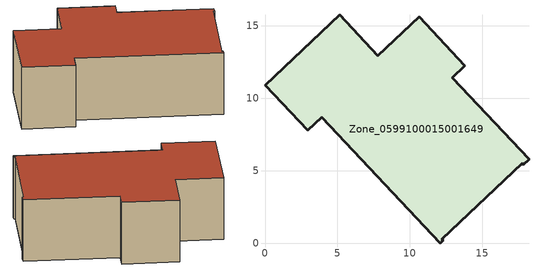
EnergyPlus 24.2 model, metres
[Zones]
Zone_0599100015001649
 floor ground (C_G): 12.3,0.2 12.09,0 3.91,8.68 2.95,7.78 0,10.91 5.15,15.76 7.8,12.95 10.64,15.62 13.81,12.25 12.92,11.41 18.23,5.78 17.84,5.41 17.78,5.5 12.21,0.28 z3.83
 wall outside (C_F): 12.92,11.41 13.81,12.25 10.64,15.62 7.8,12.95 5.15,15.76 0,10.91 2.95,7.78 3.91,8.68 12.09,0 12.3,0.2 12.21,0.28 17.78,5.5 17.84,5.41 18.23,5.78 12.92,11.41 z3.83:9.19
 roof outside (C_R): 3.91,8.68 12.09,0 12.3,0.2 12.21,0.28 17.78,5.5 17.84,5.41 18.23,5.78 12.92,11.41 13.81,12.25 10.64,15.62 7.8,12.95 5.15,15.76 0,10.91 2.95,7.78 z9.19
[BUILDING]
Pand.0599100015001649: North Axis=0; Terrain=City; Loads Convergence Tolerance Value=0.04; Temperature Convergence Tolerance Value=0.4; Solar Distribution=FullExterior; Maximum Number of Warmup Days=25; Minimum Number of Warmup Days=1
[Site:Location]
Rotterdam.The.Hague.AP_ZH_NLD Design_Conditions: Latitude=51.96; Longitude=4.45; Time Zone=1; Elevation=-4.5
[SITE:GROUNDTEMPERATURE:BUILDINGSURFACE]
18, 18, 18, 18, 18, 18, 18, 18, 18, 18, 18, 18
[MATERIAL] Thermal Absorptance=0.9; Solar Absorptance=0.7; Visible Absorptance=0.7
Name | Roughness | Thickness | Conductivity | Density | Specific Heat
G.D.1975-1991 | MediumSmooth | 0.15 | 0.288461 | 540 | 1210
F.D.1975-1991 | Rough | 0.3 | 0.230769 | 1920 | 840
R.D.1975-1991 | MediumRough | 0.2 | 0.153846 | 1500 | 1000
[CONSTRUCTION]
C_G: G.D.1975-1991
C_F: F.D.1975-1991
C_R: R.D.1975-1991
[ZONE]
Zone_0599100015001649: Type=1; Multiplier=1; Ceiling Height=Autocalculate; Volume=Autocalculate; Floor Area=autocalculate; Part of Total Floor Area=Yes
[ZONEINFILTRATION:DESIGNFLOWRATE]
Infil_Zone_0599100015001649: Zone or ZoneList or Space or SpaceList=Zone_0599100015001649; Schedule=AlwaysOn; Design Flow Rate Calculation Method=Flow/Area; Flow Rate per Floor Area=0.0042; Constant Term Coefficient=1; Temperature Term Coefficient=0; Velocity Term Coefficient=0; Velocity Squared Term Coefficient=0
[HVACTEMPLATE:ZONE:IDEALLOADSAIRSYSTEM]
Zone_0599100015001649: Maximum Heating Supply Air Temperature=50; Minimum Cooling Supply Air Temperature=13; Maximum Heating Supply Air Humidity Ratio=0.0156; Minimum Cooling Supply Air Humidity Ratio=0.0077; Heating Limit=NoLimit; Cooling Limit=NoLimit; Dehumidification Control Type=ConstantSensibleHeatRatio; Cooling Sensible Heat Ratio=0.7; Dehumidification Setpoint=60; Humidification Control Type=None; Humidification Setpoint=30; Outdoor Air Method=None; Outdoor Air Flow Rate per Person=0.00944; Outdoor Air Flow Rate per Zone Floor Area=0; Outdoor Air Flow Rate per Zone=0; Demand Controlled Ventilation Type=None; Outdoor Air Economizer Type=NoEconomizer; Heat Recovery Type=None; Sensible Heat Recovery Effectiveness=0.7; Latent Heat Recovery Effectiveness=0.65
[ZONECONTROL:THERMOSTAT]
ThermostatControl_Zone_0599100015001649: Zone or ZoneList=Zone_0599100015001649; Control Type Schedule=DualSetpointControlType; Control 1=Thermostat_Zone_0599100015001649; Temperature Difference Between Cutout And Setpoint=0
[THERMOSTATSETPOINT:DUALSETPOINT]
Thermostat_Zone_0599100015001649: Heating Setpoint Temperature Schedule=HeatingSetpoint_Zone_0599100015001649; Cooling Setpoint Temperature Schedule=CoolingSetpoint_Zone_0599100015001649
[SCHEDULE:COMPACT]
HeatingSetpoint_Zone_0599100015001649: Through: 12/31, For: AllDays, Until: 24:00, 21
CoolingSetpoint_Zone_0599100015001649: Through: 12/31, For: AllDays, Until: 24:00, 24
DualSetpointControlType: Through: 12/31, For: AllDays, Until: 24:00, 4
AlwaysOn: Through: 12/31, For: AllDays, Until: 24:00, 1
